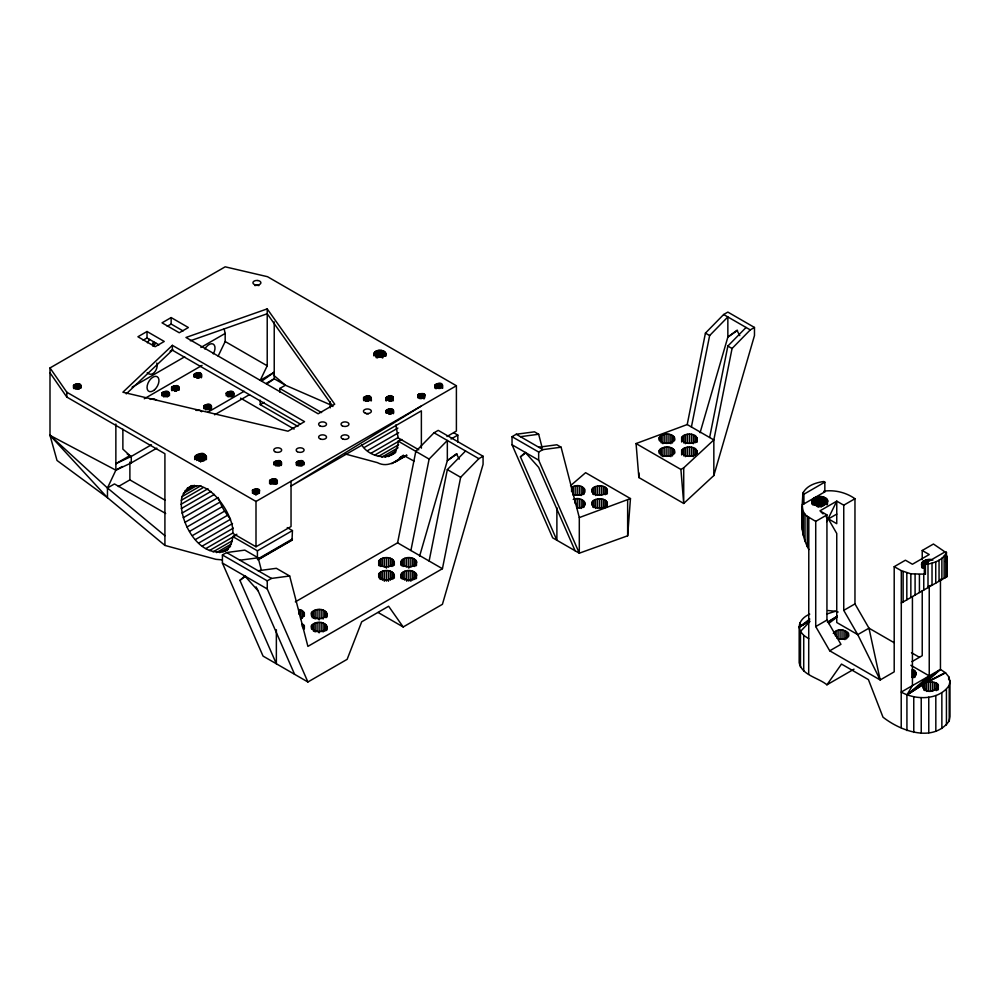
<?xml version="1.0" encoding="UTF-8"?>
<svg xmlns="http://www.w3.org/2000/svg" width="1000" height="1000" viewBox="0 0 1000 1000"><rect width="100%" height="100%" fill="white"/><g stroke="black" fill="none" stroke-linecap="round" stroke-linejoin="round"><path stroke-width="1.5" d="M221.962 559.862L215.888 559.325L164.913 545.425L164.913 453.725L66.812 397.075L66.812 392.225L50 367.95L225.175 266.825L267.512 276.7L456.4 385.75L456.4 431.062L446.975 436.512M73.487 388L73.487 385.575C86.013 378.188 79.525 395.962 73.487 385.575M73.888 388.663L73.888 385.025M75.338 389.038L75.338 384.188M76.287 388.812L76.287 383.95M77.312 388.725L77.312 383.875M78.338 388.812L78.338 383.95M79.3 389.038L79.3 384.188M80.125 388.188L80.125 384.55M80.75 387.45L80.75 385.025M81.15 388L81.15 385.575M164.913 545.425L107.463 497.688L107.463 487.975L115.862 470.175L115.862 424.012M118.325 486.562L129.887 479.888L129.887 462.088M261.613 381.175L274.225 372.275L260.212 380.363L267.213 365.8L267.213 308.888L185.987 337.475L318.163 413.787L334.712 404.225L267.213 308.888M274.225 321.912L274.225 378.75L266.65 384.087M291.038 481.225L291.038 526.538L256 546.763L232.8 533.362C235.025 512.663 198.762 464.113 182.025 496.637C176.7 519.95 200.812 562.788 228.15 549.362M330.275 407.875L330.275 401.675M809.737 614.163C804.35 616.3 799.275 620.975 799.188 627.125L799.163 662.7C802.05 675.413 818.138 677.562 826.938 684.8L854 669.175M799.963 625.862L799.963 622.775M800.462 667.013L800.475 631.438L799.188 627.125L809.8 619.05M803.713 670.962L803.737 635.4L800.475 631.438L809.825 621.6M808.7 674.262L808.825 517.263C799.388 512.65 803.012 501.737 802.725 493.65C806.25 485.65 815.725 482.612 823.75 481.512L824.837 482.137L824.837 491.838L803.812 503.975L802.725 503.35M829.725 650.8L840.938 644.338L826.938 620.087L826.938 514.9L815.725 521.375L815.725 626.562L829.725 650.8L880.188 679.963L868.975 628.175L854.963 603.9L854.963 498.725L843.75 505.188L836.762 501.15L836.75 523.7L828.275 518.812L836.75 533.475L836.75 622.5L857.75 634.625L880.188 679.963L894.2 671.862L894.2 566.688L905.413 560.212L912.412 564.25L929.225 554.538L922.225 550.5L922.225 559.788M153.112 346.05L153.8 341.875M808.825 549.6C804.062 540.562 801.1 530.2 802.337 519.925M542.15 447.738L538.663 434.25L534.462 431.825L516.237 434.25L512.038 436.688L512.038 444.775L552.675 537.825L579.3 553.188L627.65 535.8L630.462 498.575L585.612 472.688L570.538 485.675M812 501.15C813.8 494.862 826.05 494.862 827.862 501.15C826.05 507.438 813.8 507.438 812 501.15L812 504.05M945.812 553.638L947.175 558.587L946.438 562.05L945.35 561.425M236.838 534.263L232.8 536.6C232.375 542.062 230.312 547.9 225.45 550.913M400.863 439.575L398.162 441.125C398.225 463.05 370.2 459.325 361.7 444.9M257.887 559.913L292.038 540.188L292.438 530.588L287.262 527.587M826.938 684.8L841.5 664.075L868.425 679.625L882.987 717.163C900.438 730.962 933.225 743.225 949.225 720.925L949.212 685.337L949.975 680.987L948.688 676.675L945.438 672.725L940.45 669.438L940.45 579.188M949.225 720.925L950 716.575L949.975 680.987M295.338 601.862L397.587 542.825L415.8 451.4L434.025 432.788L438.225 430.363L483.075 456.25L483.075 464.35L442.425 604.312L403.188 626.975L378.137 612.5M410.9 550.513L429.113 459.087L447.337 440.475L447.337 460.625L419.575 556.237M429.113 561.038L447.337 469.6L465.55 451M258.15 570.737L276.363 568.312L289.675 576L307.9 646.388L442.425 568.713L460.65 477.287L478.862 458.675L483.075 456.25M687.212 424.55L705.425 333.125L723.65 314.513L727.85 312.087L754.475 327.463L754.475 335.55L713.838 475.525L683.713 503.438L638.862 477.537L636.062 443.562L687.212 424.55L713.838 439.925L713.838 475.525M691.413 426.975L709.638 335.55L727.85 316.938L727.85 337.088L700.088 432.7M709.638 437.488L727.85 346.062L746.075 327.463M754.475 327.463L750.275 329.888L732.062 348.488L713.838 439.925L683.713 467.837L680.913 469.45L636.062 443.562M161.788 393.125C167.825 403.512 174.312 385.737 161.788 393.125L161.788 395.712M171.6 387.463C177.625 397.85 184.125 380.075 171.6 387.463L171.6 390.05M194.013 374.513C200.05 384.913 206.537 367.125 194.013 374.513L194.013 377.1M203.825 406.075C209.862 416.463 216.35 398.675 203.825 406.075L203.825 408.663M194.713 457.25C209.462 443.862 209.462 470.625 194.713 457.25L194.713 459.4M196.688 460.475C197.625 457.35 203.688 457.35 204.613 460.475M226.25 393.125C232.288 403.512 238.775 385.737 226.25 393.125L226.25 395.712M269.625 480.6C275.663 490.988 282.15 473.2 269.625 480.6L269.625 483.725M273.9 462.425C279.925 472.825 286.425 455.037 273.9 462.425L273.9 464.862M296.312 462.425C302.35 472.825 308.837 455.037 296.312 462.425L296.312 464.862M311.45 612.837C310.912 620 323.625 620.337 326.763 615.212C327.312 608.05 314.6 607.712 311.45 612.837L311.45 615.837M311.45 625.788C310.912 632.95 323.625 633.288 326.763 628.162C327.312 621 314.6 620.65 311.45 625.788L311.45 628.775M363.587 397.7C369.613 408.1 376.112 390.312 363.587 397.7L363.587 400.125M373.925 355.925C372.2 348.363 387.587 348.363 385.85 355.925M385.85 353.762C384.462 358.475 375.325 358.475 373.925 353.762M385.875 398.3C395.475 389.188 395.475 407.413 385.875 398.3L385.875 400.725M386.012 410.65C392.038 421.037 398.525 403.263 386.012 410.65L386.012 413.075M378.713 561.062C378.175 568.225 390.887 568.562 394.038 563.425C394.575 556.275 381.863 555.925 378.713 561.062L378.713 565.55M378.713 574C378.175 581.163 390.887 581.512 394.038 576.375C394.575 569.212 381.863 568.875 378.713 574L378.713 577M434.988 385.125C441.025 395.513 447.512 377.738 434.988 385.125L434.988 388.25M400.875 562.25C402.725 555.975 414.862 555.975 416.725 562.25C414.862 568.513 402.725 568.513 400.875 562.25L400.875 565.237M400.875 575.188C402.725 568.925 414.862 568.925 416.725 575.188C414.862 581.462 402.725 581.462 400.875 575.188L400.875 578.188M591.962 489.3C591.425 496.463 604.138 496.8 607.288 491.675C607.825 484.513 595.112 484.175 591.962 489.3L591.962 492.3M591.962 502.25C591.425 509.412 604.138 509.75 607.288 504.613C607.825 497.463 595.112 497.113 591.962 502.25L591.962 505.238M659.237 437.525C658.688 444.688 671.413 445.025 674.55 439.888C675.088 432.725 662.375 432.388 659.237 437.525L659.237 440.513M659.237 450.462C658.688 457.625 671.413 457.975 674.55 452.837C675.088 445.675 662.375 445.337 659.237 450.462L659.237 453.462M681.663 437.525C681.112 444.688 693.825 445.025 696.975 439.888C697.513 432.725 684.8 432.388 681.663 437.525L681.663 442.013M681.663 450.462C681.112 457.625 693.825 457.975 696.975 452.837C697.513 445.675 684.8 445.337 681.663 450.462L681.663 454.963M932.837 560.175C927.688 556.975 916 563.85 924.575 567.962M925.413 564.475C933.438 563.375 942.913 560.337 946.438 552.337L945.35 551.712L924.338 563.85L924.338 573.562L925.413 574.188L925.413 564.475L924.338 563.85M826.737 521.613L836.762 501.15L819.938 510.863L826.938 514.9M149.512 339.4L147.438 342.775M218.162 356.1L225.175 341.525L225.175 333.438L224.15 329M925.413 574.188L910.85 573.825L901.325 570.662L901.213 692.087C915.8 700.312 939.112 700.45 949.212 685.337M206.4 456.35L206.4 459.588C203.875 456.125 197.438 456.125 194.913 459.588L194.913 456.35M252.5 490.163C254.2 501.213 267.425 484.913 252.5 490.163L252.5 493.288M417.863 394.688C419.562 405.75 432.788 389.45 417.863 394.688L417.863 397.812M300.65 617.987C306.988 616.8 304.237 609.212 298.738 609.6L298.738 614.1M833.288 633.45C842.175 622.15 859.15 640.125 838.9 639.05M403.338 455.213C396.463 461.788 387.262 467.863 377.388 462.638L345 453.913M172.375 345.337L122.875 392.225L288 431.2L304.55 421.65L172.375 345.337L172.375 350.188L126.25 393.888M906.938 730.562L906.912 694.963L925.037 683.175L940.45 669.438L901.213 692.087L901.225 727.688M276.363 629.738L276.363 663.787L239.925 580.363L244.838 576L258.15 590.887L294.587 674.3M556.888 507.738L556.888 540.25L520.45 456.825L525.35 452.463L538.663 467.35L575.1 550.763M929.237 586.875L929.237 675.9L906.912 694.963L912.425 685.6L912.425 596.587M828.587 623.562L837.275 616.938M940.45 669.438L906.912 694.963L923.775 684.125L923.775 690.113M385.65 356.112C383.25 352.788 377.75 352.837 374.725 355.275L374.725 352.038M383.725 356.4C382.15 353.837 375.788 354.012 376.062 357.587M239.925 580.363L245.625 576.125M520.45 456.825L526.138 452.575M457.013 453.913L447.337 460.625L456.45 453.825L459.25 459.15M737.537 330.375L727.85 337.088L736.963 330.288L739.762 335.613M930.475 585.425L928 586.862M827.987 622.312L837.062 616.487M809.712 621.05L799.188 627.125L809.175 620.812M799.188 627.125L809.163 620.95M420.938 406.238L291.038 486.075L421.375 410.838L421.375 448.175M827.425 622.125L837.3 616.15M147.025 331.5L137.912 336.763L155.137 346.712L164.25 341.45L147.025 331.5L147.025 337.975L158.95 344.862M171.15 317.575L162.037 322.837L179.275 332.775L188.375 327.525L171.15 317.575L171.15 324.05L167.25 326.3M143.112 340.238L147.025 337.975M170.113 351.2L172.8 349.65M132.088 387.175L184.7 356.8M200.888 347.463L225.175 333.438M144.275 398.762L202.05 365.4M151.438 444.787L131.275 456.425L115.862 463.688L129.887 455.613L122.875 449.137L122.875 429.237M207.862 412.2L244.137 391.262M50 367.95L50 435.363L115.862 470.175L122.238 466.5M266.575 383.162L274.225 378.75L285.438 385.225L331.087 405.1M115.862 470.175L131.275 462.887L156.812 448.15M214.587 414.8L249.513 394.625M50 435.363L107.463 497.688L57.013 460.462L50 435.363L107.463 487.975L114.462 483.938L165.675 513.5M279.825 392.1L279.825 388.462L285.438 385.225L273.625 375.225M260.212 400.188L260.212 404.637L264.137 402.375M189.55 487.025L192.138 485.525M192.15 485.637L187.05 488.575L192.262 485.725M184.938 490.737L194.375 485.288M183.263 493.438L196.737 485.662M182.025 496.637L200.888 485.75M181.287 500.288L202.838 487.837M181.038 504.288L207.987 488.725M181.287 508.587L210.925 491.463M182.025 513.088L214.363 494.412M183.263 517.7L218.287 497.475M184.938 522.362L219.975 502.125L218.713 498.638M187.05 526.95L222.087 506.725L219.975 502.125M189.55 531.388L224.587 511.163L230.538 519.263L195.5 539.487M192.387 535.6L227.425 515.375M256 546.763L256 501.45L456.4 385.75M198.837 542.987L232.525 523.538M364.2 447.525L397.887 428.075M202.325 546.038L233.312 528.138M367.688 450.562L398.675 432.675M205.9 548.562L232.85 533M371.275 453.088L398.212 437.525M209.513 550.525L235.113 535.737M374.875 455.05L401.825 439.487M213.062 551.875L231.925 540.988M378.425 456.4L398.638 444.738M216.5 552.6L231.325 544.038M381.863 457.125L398.025 447.788M219.75 552.675L230.525 546.45M385.112 457.212L395.887 450.988M222.75 552.112L228.137 549M388.113 456.637L395.85 452.075M390.812 455.438L394.85 453.113M403.188 626.975L388.625 606.25L361.7 621.8L347.137 659.338L307.9 681.988L263.05 656.1L222.413 563.05L222.413 554.963L226.612 552.537L244.838 550.112L258.15 557.8L261.25 569.775M399.55 457.863L403.587 455.538M391.775 463.675L406.587 455.112M394.725 462.337L406.863 455.337M232.8 536.6L257.413 550.812L292.438 530.588M451.075 439L457.812 435.112L457.812 442.125M257.413 559.225L292.438 539M258.65 559.138L292.337 539.688M222.413 554.963L267.262 580.85L271.462 578.425L289.675 576M538.663 452.05L542.875 449.625L561.087 447.2L579.3 517.587L579.3 553.188L538.663 460.15L538.663 452.05L512.038 436.688M579.3 517.587L630.462 498.575M802.725 493.65L803.812 494.275L824.837 482.137M808.825 517.263L815.725 521.375M922.225 550.5L933.438 544.025L944.15 551.325M901.325 570.662L894.2 566.688M815.725 626.562L826.938 620.087M894.212 642.738L868.975 628.175L857.75 634.625L843.75 610.375L854.963 603.9M901.325 603L947.175 576.525L947.175 558.587M947.175 576.525L946.838 556.087M911.963 661.612L922.225 655.688L922.225 590.712M828.425 518.9L836.762 514.1M925.037 683.175L945.438 672.725L925.037 683.175L925.037 690.662M945.438 672.725L926.675 682.45L926.675 691.425M400.65 456.775L405.387 456.362L413.95 461.087M150.2 399.375L154.025 398.787L156.825 400.4M573.237 494.45C590.462 499.012 585.837 480.05 571.6 487.25L571.6 491.737M912.175 677.438C917.1 676.725 917.1 670.2 912.175 669.5L912.175 676.988M190.338 340.788L267.213 313.75L332.912 406.538M826.675 614.038L835.413 611.275L838.15 612.025M195.863 410.35L199.825 410.35L201.675 411.737M365.425 401.163L368.438 400.938L368.438 396.087M573.237 499.475C582.9 495.037 591.337 507.837 577.2 508.013M520.45 436.688L538.663 434.25M538.663 447.2L556.888 444.775L561.087 447.2M239.925 560.225L258.15 557.8M391.812 401.163L388.812 400.938L388.812 396.087M390.863 409.025L390.863 413.888L388.812 413.888L388.812 409.025M922.987 688.225L922.987 685.225C925.588 700.9 952.325 681.675 928.587 681.988L928.587 690.975M825.4 490.988C835.825 489.95 846.438 492.725 854.963 498.725M827.938 610.525L835.413 611.275M723.65 314.513L750.275 329.888M705.425 333.125L709.638 335.55M727.85 346.062L732.062 348.488M823.75 491.213L824.837 491.838M911.475 652.7L919.438 657.3M516.237 434.25L542.875 449.625M910.863 665.288L929.237 675.9M512.038 444.775L538.663 460.15M453.925 432.863L457.812 435.112M434.025 432.788L478.862 458.675M418.787 449.8L398.162 437.887L395.838 424.938M398.162 441.125L429.113 459.087M447.337 469.6L460.65 477.287M225.175 341.525L267.213 365.8M171.15 324.05L183.075 330.938M279.825 388.462L321.6 412.575M172.375 350.188L300.5 424.162M260.212 404.637L297.938 426.425M240.562 398.15L294.125 429.075M397.587 542.825L442.425 568.713M66.812 392.225L256 501.45M127.25 454.1L131.275 456.425L131.275 462.887M129.887 479.888L164.913 500.112M226.612 552.537L271.462 578.425M222.413 563.05L267.262 588.95L307.9 681.988M803.737 635.4L808.713 638.688M303.55 624.688L303.55 629.175L304.337 625.788L302.288 623.737L302.288 626.725M147.188 372.788C152.85 377.95 158.763 368.363 156.8 363.013M107.463 487.975L164.913 535.712M820.987 511.875L823.062 513.913M826.175 516.962L828.25 519M50 372.812L66.812 397.075M222.087 506.725L224.587 511.163M256.05 586.888L258.15 590.887M680.913 469.45L683.713 503.438L683.713 467.837M948.688 676.675L948.688 679.775M946.425 689.4L946.45 725M941.85 692.887L941.875 728.487M935.812 695.525L935.837 731.125M928.763 697.138L928.787 732.738M921.225 697.588L921.25 733.175M913.763 696.838L913.775 732.438M946.438 552.337L946.438 562.05M945.812 553.837L945.812 577.312L944.15 578.275L944.15 556.15M941.875 558.3L941.875 579.587M939.05 560.212L939.05 581.213M938.3 685.225L938.3 689.725M937.5 684.125L937.5 690.113M936.25 683.175L936.25 690.662M935.738 561.838L935.738 583.125M934.6 682.45L934.6 689.938M932.688 681.988L932.688 690.975M932.025 563.162L932.025 585.275M930.638 681.838L930.638 690.812M928 559.738L928 562.762M928 564.113L928 587.587M926.787 559.9L926.787 564.212M925.638 560.175L925.638 563.15M924.575 560.55L924.575 565.175M923.763 574.412L923.763 590.037M923.637 561.025L923.637 568.212M922.825 561.562L922.825 567.725M922.175 562.175L922.175 568.112M921.7 562.837L921.7 567.15M919.425 574.612L919.425 592.537M915.875 672.288L915.875 675.275M915.088 574.412L915.088 595.05M915.088 671.175L915.088 677.163M913.825 670.238L913.825 677.712M910.85 573.825L910.85 597.487M906.825 572.863L906.825 599.812M903.125 571.55L903.125 601.962M848.612 633.45L848.612 636.438M847.812 632.337L847.812 636.838M846.55 631.4L846.55 638.875M844.912 630.662L844.912 639.65M843.75 505.188L843.75 610.375M843 630.212L843 639.188M840.95 630.05L840.95 639.038M838.9 630.212L838.9 639.188M836.988 630.662L836.988 638.15M835.35 631.4L835.35 635.887M827.463 499.738L827.463 504.387M826.988 499.075L826.988 504.913M826.338 498.462L826.338 504.375M825.537 497.912L825.537 503.85M824.587 497.45L824.587 504.85M823.525 497.075L823.525 505.838M822.375 496.8L822.375 506.1M821.175 496.625L821.175 507.175M819.925 496.575L819.925 506.737M818.688 496.625L818.688 507.225M817.475 496.8L817.475 506.838M816.325 497.075L816.325 505.975M815.275 497.45L815.275 505.15M814.325 497.912L814.325 505.1M813.512 498.462L813.512 504.613M812.862 499.075L812.862 505.012M812.387 499.738L812.387 504.038M812.1 500.425L812.1 503.462M807.288 516.225L807.288 546.638M805.013 514.087L805.013 541.038M803.812 494.275L803.812 503.975M803.35 492.15L803.35 503.888M803.35 511.763L803.35 535.425M802.337 504.3L802.337 529.95M801.988 506.812L801.988 524.738M697.237 438.713L697.237 441.7M696.975 437.525L696.975 442.013M696.975 450.462L696.975 453.462M696.175 436.413L696.175 442.4M696.175 449.363L696.175 453.85M694.925 435.475L694.925 442.95M694.925 448.413L694.925 455.9M693.275 434.738L693.275 443.725M693.275 447.688L693.275 456.675M691.363 434.288L691.363 443.263M691.363 447.238L691.363 456.213M689.312 434.125L689.312 443.113M689.312 447.075L689.312 456.062M687.262 434.288L687.262 443.263M687.262 447.238L687.262 456.213M685.35 434.738L685.35 443.725M685.35 447.688L685.35 456.675M683.713 435.475L683.713 442.95M683.713 448.413L683.713 455.9M682.45 436.413L682.45 440.913M682.45 449.363L682.45 453.85M674.55 437.525L674.55 440.513M674.55 450.462L674.55 453.462M673.763 436.413L673.763 440.913M673.763 449.363L673.763 453.85M672.5 435.475L672.5 442.95M672.5 448.413L672.5 455.9M670.863 434.738L670.863 443.725M670.863 447.688L670.863 456.675M668.95 434.288L668.95 443.263M668.95 447.238L668.95 456.213M666.888 434.125L666.888 443.113M666.888 447.075L666.888 456.062M664.837 434.288L664.837 443.263M664.837 447.238L664.837 456.213M662.925 434.738L662.925 443.725M662.925 447.688L662.925 456.675M661.287 435.475L661.287 442.95M661.287 448.413L661.287 455.9M660.025 436.413L660.025 440.913M660.025 449.363L660.025 453.85M638.862 472.9L638.862 477.537M627.65 500.2L627.65 535.8M607.288 489.3L607.288 493.8M607.288 502.25L607.288 506.737M606.487 488.2L606.487 494.188M606.487 501.15L606.487 507.137M605.225 487.25L605.225 494.738M605.225 500.2L605.225 507.688M603.587 486.525L603.587 494.012M603.587 499.475L603.587 506.95M601.675 486.062L601.675 495.05M601.675 499.012L601.675 508M599.625 485.913L599.625 494.888M599.625 498.862L599.625 507.837M597.575 486.062L597.575 495.05M597.575 499.012L597.575 508M595.662 486.525L595.662 495.5M595.662 499.475L595.662 508.45M594.025 487.25L594.025 494.738M594.025 500.2L594.025 507.688M592.762 488.2L592.762 494.188M592.762 501.15L592.762 507.137M584.862 489.3L584.862 492.3M584.862 502.25L584.862 505.238M584.075 488.2L584.075 494.188M584.075 501.15L584.075 507.137M582.812 487.25L582.812 494.738M582.812 500.2L582.812 507.688M581.163 486.525L581.163 495.5M581.163 499.475L581.163 508.45M579.25 486.062L579.25 495.05M579.25 499.012L579.25 508M577.2 485.913L577.2 494.888M577.2 498.862L577.2 507.837M575.15 486.062L575.15 495.05M575.15 499.012L575.15 503.5M573.237 486.525L573.237 495.5M442.65 385.125L442.65 388.25M442.25 384.575L442.25 387.7M441.625 384.1L441.625 387.225M440.8 383.738L440.8 388.425M439.85 383.5L439.85 388.188M438.812 383.425L438.812 388.113M437.788 383.5L437.788 388.188M436.838 383.738L436.838 388.425M436.012 384.1L436.012 388.787M435.387 384.575L435.387 387.7M424.738 394.688L424.738 397.812M424.1 394.212L424.1 398.9M423.288 393.85L423.288 398.537M422.325 393.612L422.325 398.3M421.3 393.537L421.3 398.225M420.275 393.612L420.275 398.3M419.312 393.85L419.312 398.537M418.5 394.212L418.5 397.337M416.45 561.062L416.45 565.55M416.45 574L416.45 578.5M415.662 559.963L415.662 565.95M415.662 572.9L415.662 578.888M414.4 559.012L414.4 566.487M414.4 571.95L414.4 579.438M412.762 558.288L412.762 565.763M412.762 571.225L412.762 580.212M410.85 557.825L410.85 566.8M410.85 570.775L410.85 581.25M408.8 557.663L408.8 568.15M408.8 570.612L408.8 581.087M406.75 557.825L406.75 566.8M406.75 570.775L406.75 581.25M404.837 558.288L404.837 565.763M404.837 571.225L404.837 580.212M403.188 559.012L403.188 566.487M403.188 571.95L403.188 579.438M401.938 559.963L401.938 565.95M401.938 572.9L401.938 578.888M401.138 561.062L401.138 564.05M401.138 574L401.138 577M394.3 562.25L394.3 565.237M394.3 575.188L394.3 578.188M394.038 561.062L394.038 564.05M394.038 574L394.038 577M393.663 410.65L393.663 413.075M393.263 397.15L393.263 400.788M393.263 410.1L393.263 413.738M393.237 559.963L393.237 565.95M393.237 572.9L393.237 578.888M392.638 396.675L392.638 400.312M392.638 409.625L392.638 413.263M391.812 396.312L391.812 399.95M391.812 409.263L391.812 412.9M391.975 559.012L391.975 566.487M391.975 571.95L391.975 579.438M390.863 396.087L390.863 400.938M390.337 558.288L390.337 565.763M390.337 571.225L390.337 580.212M389.837 396L389.837 400.863M389.837 408.95L389.837 413.8M388.425 557.825L388.425 566.8M388.425 570.775L388.425 581.25M387.85 396.312L387.85 399.95M387.85 409.263L387.85 412.9M387.038 396.675L387.038 400.312M387.038 409.625L387.038 413.263M386.4 397.15L386.4 400.788M386.4 410.1L386.4 412.525M386.375 557.663L386.375 568.15M386.375 570.612L386.375 581.087M386.012 397.7L386.012 400.125M385.65 352.875L385.65 355.025M385.05 352.038L385.05 355.275M384.325 557.825L384.325 566.8M384.325 570.775L384.325 581.25M384.113 351.325L384.113 354.562M382.875 350.775L382.875 354.012M382.7 355.375L382.7 357.975M382.413 558.288L382.413 565.763M382.413 571.225L382.413 580.212M381.875 355.012L381.875 357.6M381.438 350.438L381.438 353.675M380.913 354.787L380.913 357.375M380.775 559.012L380.775 566.487M380.775 571.95L380.775 579.438M379.888 350.325L379.888 353.55M379.888 354.712L379.888 357.3M379.513 559.963L379.513 565.95M379.513 572.9L379.513 578.888M378.862 354.787L378.862 357.375M378.35 350.438L378.35 353.675M377.912 355.012L377.912 357.6M377.088 355.375L377.088 357.975M376.912 350.775L376.912 354.012M375.675 351.325L375.675 354.562M374.137 352.875L374.137 355.025M371.238 397.7L371.375 400.725M370.85 397.15L370.85 400.788M370.213 396.675L370.213 400.312M369.4 396.312L369.4 399.95M367.413 396L367.413 400.863M366.388 396.087L366.388 400.938M365.425 396.312L365.425 399.95M364.613 396.675L364.613 400.312M363.975 397.15L363.975 400.788M327.038 614.025L327.038 617.025M327.038 626.975L327.038 629.963M326.763 612.837L326.763 615.837M326.763 625.788L326.763 628.775M325.975 611.737L325.975 617.725M325.975 624.688L325.975 630.675M324.712 610.788L324.712 616.775M324.712 623.737L324.712 631.225M323.075 610.062L323.075 619.05M323.075 623.013L323.075 631.987M321.163 609.6L321.163 618.587M321.163 622.55L321.163 631.538M319.113 609.45L319.113 619.925M319.113 622.4L319.113 632.875M317.062 609.6L317.062 618.587M317.062 622.55L317.062 631.538M315.15 610.062L315.15 619.05M315.15 623.013L315.15 631.987M313.5 610.788L313.5 618.275M313.5 623.737L313.5 631.225M312.238 611.737L312.238 617.725M312.238 624.688L312.238 629.175M304.337 612.837L304.337 615.837M304.337 625.788L304.337 628.775M303.975 462.425L303.975 464.862M303.575 461.875L303.575 464.3M303.55 611.737L303.55 616.225M302.95 461.4L302.95 465.05M302.288 610.788L302.288 618.275M302.125 461.037L302.125 465.9M301.175 460.812L301.175 465.662M300.65 610.062L300.65 619.05M300.15 460.737L300.15 465.588M299.125 460.812L299.125 465.662M298.163 461.037L298.163 465.9M297.337 461.4L297.337 465.05M296.712 461.875L296.712 465.513M281.55 462.425L281.55 464.862M281.163 461.875L281.163 465.513M280.525 461.4L280.525 465.05M279.7 461.037L279.7 465.9M278.75 460.812L278.75 465.662M277.725 460.737L277.725 465.588M277.288 480.6L277.288 483.725M276.887 480.037L276.887 483.162M276.7 460.812L276.7 465.662M276.262 479.575L276.262 484.263M275.738 461.037L275.738 465.9M275.438 479.2L275.438 483.888M274.925 461.4L274.925 465.05M274.475 478.975L274.475 483.663M274.288 461.875L274.288 464.3M273.45 478.9L273.45 483.587M272.425 478.975L272.425 483.663M271.475 479.2L271.475 483.888M270.65 479.575L270.65 484.263M270.025 480.037L270.025 483.162M267.262 580.85L267.262 588.95M259.375 490.163L259.375 493.288M258.738 489.688L258.738 492.812M257.913 489.325L257.913 494.012M257.413 550.812L257.413 557.825M256.962 489.087L256.962 493.775M255.938 489.012L255.938 495.262M254.913 489.087L254.913 493.775M253.95 489.325L253.95 494.012M253.137 489.688L253.137 492.812M233.912 393.125L233.912 395.712M233.512 392.575L233.512 395.163M232.887 392.1L232.887 395.988M232.062 391.737L232.062 396.912M231.1 391.5L231.1 396.688M230.075 391.425L230.075 396.613M229.05 391.5L229.05 396.688M228.1 391.737L228.1 396.912M227.275 392.1L227.275 395.988M226.65 392.575L226.65 395.163M211.488 406.075L211.488 408.663M211.088 405.513L211.088 408.113M210.463 405.05L210.463 408.925M209.638 404.675L209.638 409.862M208.688 404.45L208.688 409.625M207.662 404.375L207.662 409.55M206.625 404.45L206.625 409.625M205.8 455.525L205.8 458.762M205.675 404.675L205.675 409.862M204.85 405.05L204.85 408.925M204.862 454.812L204.862 458.05M204.225 405.513L204.225 408.113M203.625 454.275L203.625 457.512M202.638 458.5L202.638 461.087M202.188 453.925L202.188 457.163M201.675 374.513L201.675 377.1M201.675 458.275L201.675 460.863M201.275 373.963L201.275 377.85M200.65 373.488L200.65 377.375M200.65 453.812L200.65 457.05M200.65 458.188L200.65 462.075M199.825 373.125L199.825 377.013M199.625 458.275L199.625 460.863M199.112 453.925L199.112 457.163M198.875 372.9L198.875 378.075M198.675 458.5L198.675 461.087M197.85 372.825L197.85 378M197.675 454.275L197.675 457.512M196.825 372.9L196.825 378.075M196.45 454.812L196.45 458.05M195.863 373.125L195.863 377.013M195.5 455.525L195.5 458.762M195.05 373.488L195.05 377.375M194.412 373.963L194.412 376.55M179.25 387.463L179.25 390.05M178.863 386.912L178.863 389.5M178.225 386.438L178.225 390.312M177.413 386.075L177.413 389.95M176.45 385.838L176.45 391.025M175.425 385.763L175.425 390.938M174.4 385.838L174.4 391.025M173.438 386.075L173.438 389.95M172.625 386.438L172.625 390.312M171.988 386.912L171.988 390.788M169.438 393.125L169.438 395.712M169.05 392.575L169.05 395.163M168.412 392.1L168.412 395.988M167.6 391.737L167.6 396.912M166.637 391.5L166.637 396.688M165.613 391.425L165.613 396.613M164.587 391.5L164.587 396.688M163.637 391.737L163.637 396.912M162.812 392.1L162.812 395.988M162.188 392.575L162.188 395.163M74.513 384.55L74.513 388.188M366.388 413.888A3.962 2.288 0 0 1 368.438 413.888M204.85 348.988A8.425 4.862 -60 0 1 213.275 344.125A8.425 4.862 -60 0 1 213.275 353.85M155.762 343A7.925 4.575 -60 0 1 153.25 346.125M153.2 342.713A3.962 2.288 -60 0 1 152.525 343.425M254.938 285.6A3.962 2.288 0 0 1 256.925 285.3L257.95 285.375A3.962 2.288 0 0 1 258.9 285.6M257.887 280.512L256.925 280.462A3.962 2.288 0 0 0 252.987 282.45A3.962 2.288 0 0 0 255.9 284.962L256.925 285.038A3.962 2.288 0 0 0 260.85 283.05A3.962 2.288 0 0 0 257.95 280.538L257.887 280.512M297.337 451.7A3.962 2.288 0 0 0 303.975 450.662A3.962 2.288 0 0 0 299.125 447.863A3.962 2.288 0 0 0 297.337 451.7M274.925 451.7A3.962 2.288 0 0 0 281.55 450.662A3.962 2.288 0 0 0 276.7 447.863A3.962 2.288 0 0 0 274.925 451.7M343.013 439.113A3.962 2.288 0 0 0 348.95 437.125A3.962 2.288 0 0 0 343.013 435.15A3.962 2.288 0 0 0 343.013 439.113M365.425 413.225A3.962 2.288 0 0 0 371.375 411.238A3.962 2.288 0 0 0 365.425 409.263A3.962 2.288 0 0 0 365.425 413.225M342.188 425.8A3.962 2.288 0 0 0 348.825 424.775A3.962 2.288 0 0 0 343.963 421.975A3.962 2.288 0 0 0 342.188 425.8M319.762 425.8A3.962 2.288 0 0 0 326.4 424.775A3.962 2.288 0 0 0 321.538 421.975A3.962 2.288 0 0 0 319.762 425.8M320.588 439.113A3.962 2.288 0 0 0 326.538 437.125A3.962 2.288 0 0 0 320.588 435.15A3.962 2.288 0 0 0 320.588 439.113M154.55 389.762A8.425 4.862 -60 0 0 157.213 376.712A8.425 4.862 -60 0 0 147.25 385.55A8.425 4.862 -60 0 0 154.55 389.762"/></g></svg>
